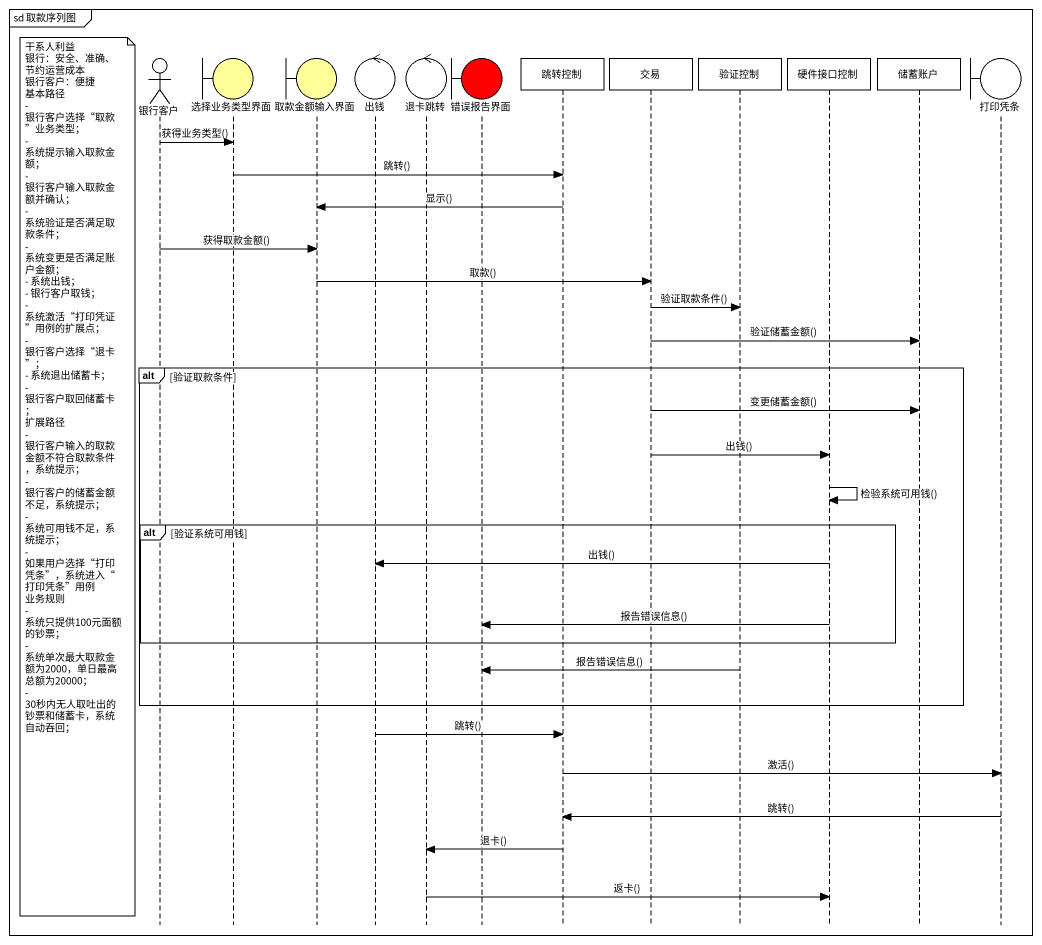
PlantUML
@startuml
mainframe sd 取款序列图
hide footbox
actor 银行客户
boundary 选择业务类型界面 #FFFE99
boundary 取款金额输入界面 #FFFE99
control 出钱
control 退卡跳转
boundary 错误报告界面 #FF0000
participant 跳转控制
participant 交易
participant 验证控制
participant 硬件接口控制
participant 储蓄账户
boundary 打印凭条

银行客户 -> 选择业务类型界面 : 获得业务类型()
选择业务类型界面 -> 跳转控制 : 跳转()
跳转控制 -> 取款金额输入界面 : 显示()
银行客户 -> 取款金额输入界面 : 获得取款金额()
取款金额输入界面 -> 交易 : 取款()
交易 -> 验证控制 : 验证取款条件()
交易 -> 储蓄账户 : 验证储蓄金额()
alt 验证取款条件
  交易 -> 储蓄账户 : 变更储蓄金额()
  交易 -> 硬件接口控制 : 出钱()
  note left of 银行客户
    干系人利益
    银行：安全、准确、节约运营成本
    银行客户：便捷
    基本路径
    - 银行客户选择“取款”业务类型；
    - 系统提示输入取款金额；
    - 银行客户输入取款金额并确认；
    - 系统验证是否满足取款条件；
    - 系统变更是否满足账户金额；
    - 系统出钱；
    - 银行客户取钱；
    - 系统激活“打印凭证”用例的扩展点；
    - 银行客户选择“退卡”；
    - 系统退出储蓄卡；
    - 银行客户取回储蓄卡；
    扩展路径
    - 银行客户输入的取款金额不符合取款条件，系统提示；
    - 银行客户的储蓄金额不足，系统提示；
    - 系统可用钱不足，系统提示；
    - 如果用户选择“打印凭条”，系统进入“打印凭条”用例
    业务规则
    - 系统只提供100元面额的钞票；
    - 系统单次最大取款金额为2000，单日最高总额为20000；
    - 30秒内无人取吐出的钞票和储蓄卡，系统自动吞回；
  end note
  硬件接口控制 -> 硬件接口控制 : 检验系统可用钱()
  alt 验证系统可用钱
    硬件接口控制 -> 出钱 : 出钱()
    硬件接口控制 -> 错误报告界面 : 报告错误信息()
  end
  验证控制 -> 错误报告界面 : 报告错误信息()
end
出钱 -> 跳转控制 : 跳转()
跳转控制 -> 打印凭条 : 激活()
打印凭条 -> 跳转控制 : 跳转()
跳转控制 -> 退卡跳转 : 退卡()
退卡跳转 -> 硬件接口控制 : 返卡()
@enduml
